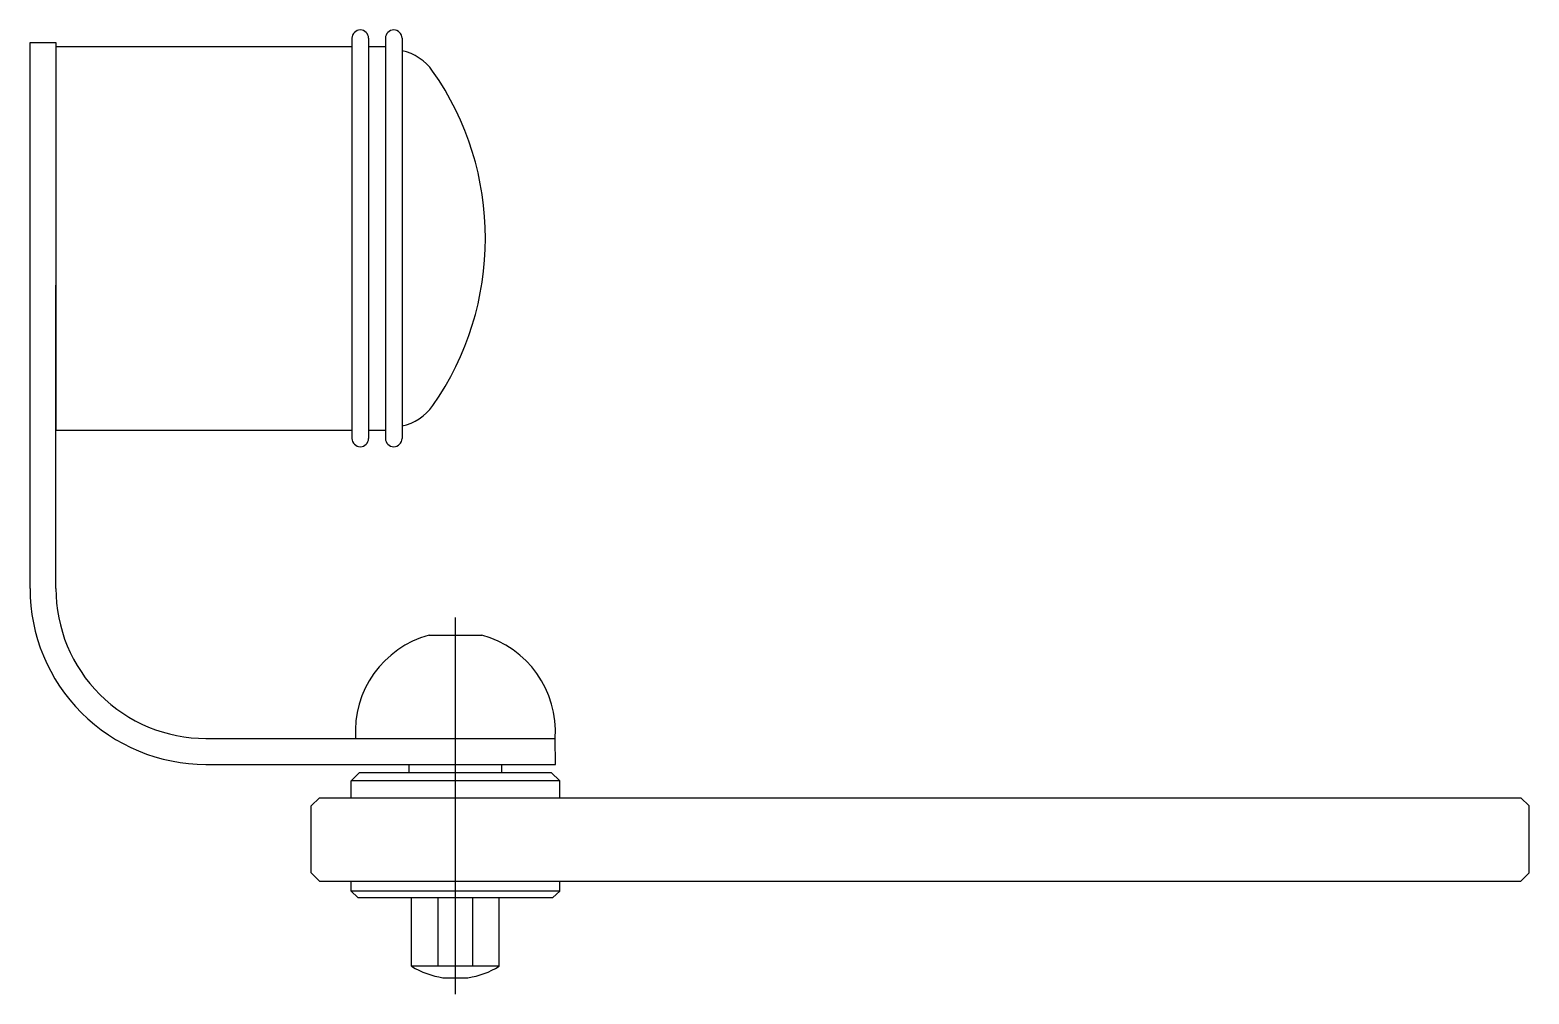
# Model space of a CAD drawing. Extents: x -552.59 to -552.409, y 0.829 to 0.945.
import ezdxf

# ---------------------------------------------------------------- set-up
doc = ezdxf.new("R2010")
doc.units = 0
doc.header["$LTSCALE"] = 0.2
doc.header["$MEASUREMENT"] = 0
doc.linetypes.add('AXES', pattern=[0.54, 0.3, -0.08, 0.08, -0.08])
doc.linetypes.add('CONTINU', pattern=[0])
doc.layers.get('0').update_dxf_attribs({"linetype": 'CONTINUOUS'})
doc.layers.add('DECA_EIXOS', color=5, linetype='AXES')

msp = doc.modelspace()

# ---------------------------------------------------------------- linework, layer by layer
at = {"linetype": 'CONTINU'}
for points in [[(-552.5494, 0.94419, 1), (-552.55141, 0.94419)], [(-552.54537, 0.94419, 1), (-552.54738, 0.94419)], [(-552.54167, 0.94023, 0.190142), (-552.54537, 0.94268)], [(-552.54166, 0.8998, 0.315212), (-552.54167, 0.94023)], [(-552.54537, 0.89735, 0.190441), (-552.54166, 0.8998)], [(-552.55141, 0.89584, 1), (-552.5494, 0.89584)], [(-552.54738, 0.89584, 1), (-552.54537, 0.89584)], [(-552.59029, 0.87771, 0.414214), (-552.56904, 0.85645)], [(-552.58717, 0.87771, 0.414214), (-552.56904, 0.85958)], [(-552.5421, 0.87207, 0.357459), (-552.55097, 0.85958)], [(-552.52687, 0.85958, 0.357458), (-552.53575, 0.87207)], [(-552.54421, 0.83205, 0.100879), (-552.54043, 0.83067)], [(-552.53741, 0.83067, 0.100878), (-552.53363, 0.83205)]]:
    msp.add_lwpolyline(points, format="xyb", dxfattribs=at)
for points in [[(-552.59029, 0.94369), (-552.58717, 0.94369)], [(-552.59029, 0.87771), (-552.59029, 0.94369)], [(-552.58717, 0.94369), (-552.58717, 0.89685)], [(-552.58717, 0.94318), (-552.55141, 0.94318)], [(-552.55141, 0.94419), (-552.55141, 0.89584)], [(-552.5494, 0.94419), (-552.5494, 0.89584)], [(-552.5494, 0.94318), (-552.54738, 0.94318)], [(-552.54738, 0.94419), (-552.54738, 0.89584)], [(-552.54537, 0.94419), (-552.54537, 0.89584)], [(-552.58717, 0.87771), (-552.58717, 0.91437)], [(-552.58717, 0.90511), (-552.58717, 0.91115)], [(-552.58717, 0.89685), (-552.55141, 0.89685)], [(-552.5494, 0.89685), (-552.54738, 0.89685)], [(-552.5421, 0.87207), (-552.53575, 0.87207)], [(-552.56904, 0.85958), (-552.52687, 0.85958)], [(-552.52683, 0.85645), (-552.52687, 0.85958)], [(-552.56904, 0.85645), (-552.52683, 0.85645)], [(-552.54451, 0.85545), (-552.54451, 0.85645)], [(-552.53333, 0.85545), (-552.53333, 0.85645)], [(-552.55151, 0.85444), (-552.55051, 0.85545)], [(-552.55151, 0.85242), (-552.55151, 0.85444)], [(-552.52633, 0.85444), (-552.55151, 0.85444)], [(-552.55051, 0.85545), (-552.52734, 0.85545)], [(-552.52734, 0.85545), (-552.52633, 0.85444)], [(-552.52633, 0.85242), (-552.52633, 0.85444)], [(-552.55635, 0.85142), (-552.55534, 0.85242)], [(-552.55635, 0.84336), (-552.55635, 0.85142)], [(-552.55534, 0.85242), (-552.41029, 0.85242)], [(-552.41029, 0.85242), (-552.40928, 0.85142)], [(-552.40928, 0.84336), (-552.40928, 0.85142)], [(-552.55635, 0.84336), (-552.55534, 0.84235)], [(-552.55534, 0.84235), (-552.41029, 0.84235)], [(-552.55151, 0.84114), (-552.55151, 0.84235)], [(-552.52633, 0.84114), (-552.52633, 0.84235)], [(-552.41029, 0.84235), (-552.40928, 0.84336)], [(-552.55151, 0.84114), (-552.55071, 0.84034)], [(-552.52633, 0.84114), (-552.55151, 0.84114)], [(-552.55071, 0.84034), (-552.52714, 0.84034)], [(-552.54421, 0.83205), (-552.54421, 0.84034)], [(-552.54101, 0.83205), (-552.54101, 0.84034)], [(-552.53683, 0.83205), (-552.53683, 0.84034)], [(-552.53363, 0.83205), (-552.53363, 0.84034)], [(-552.52714, 0.84034), (-552.52633, 0.84114)], [(-552.53363, 0.83205), (-552.54421, 0.83205)], [(-552.54043, 0.83067), (-552.53741, 0.83067)]]:
    msp.add_lwpolyline(points, dxfattribs=at)
at = {"layer": 'DECA_EIXOS'}
msp.add_lwpolyline([(-552.53892, 0.82869), (-552.53892, 0.87418)], dxfattribs=at)

doc.saveas('drawing.dxf')
